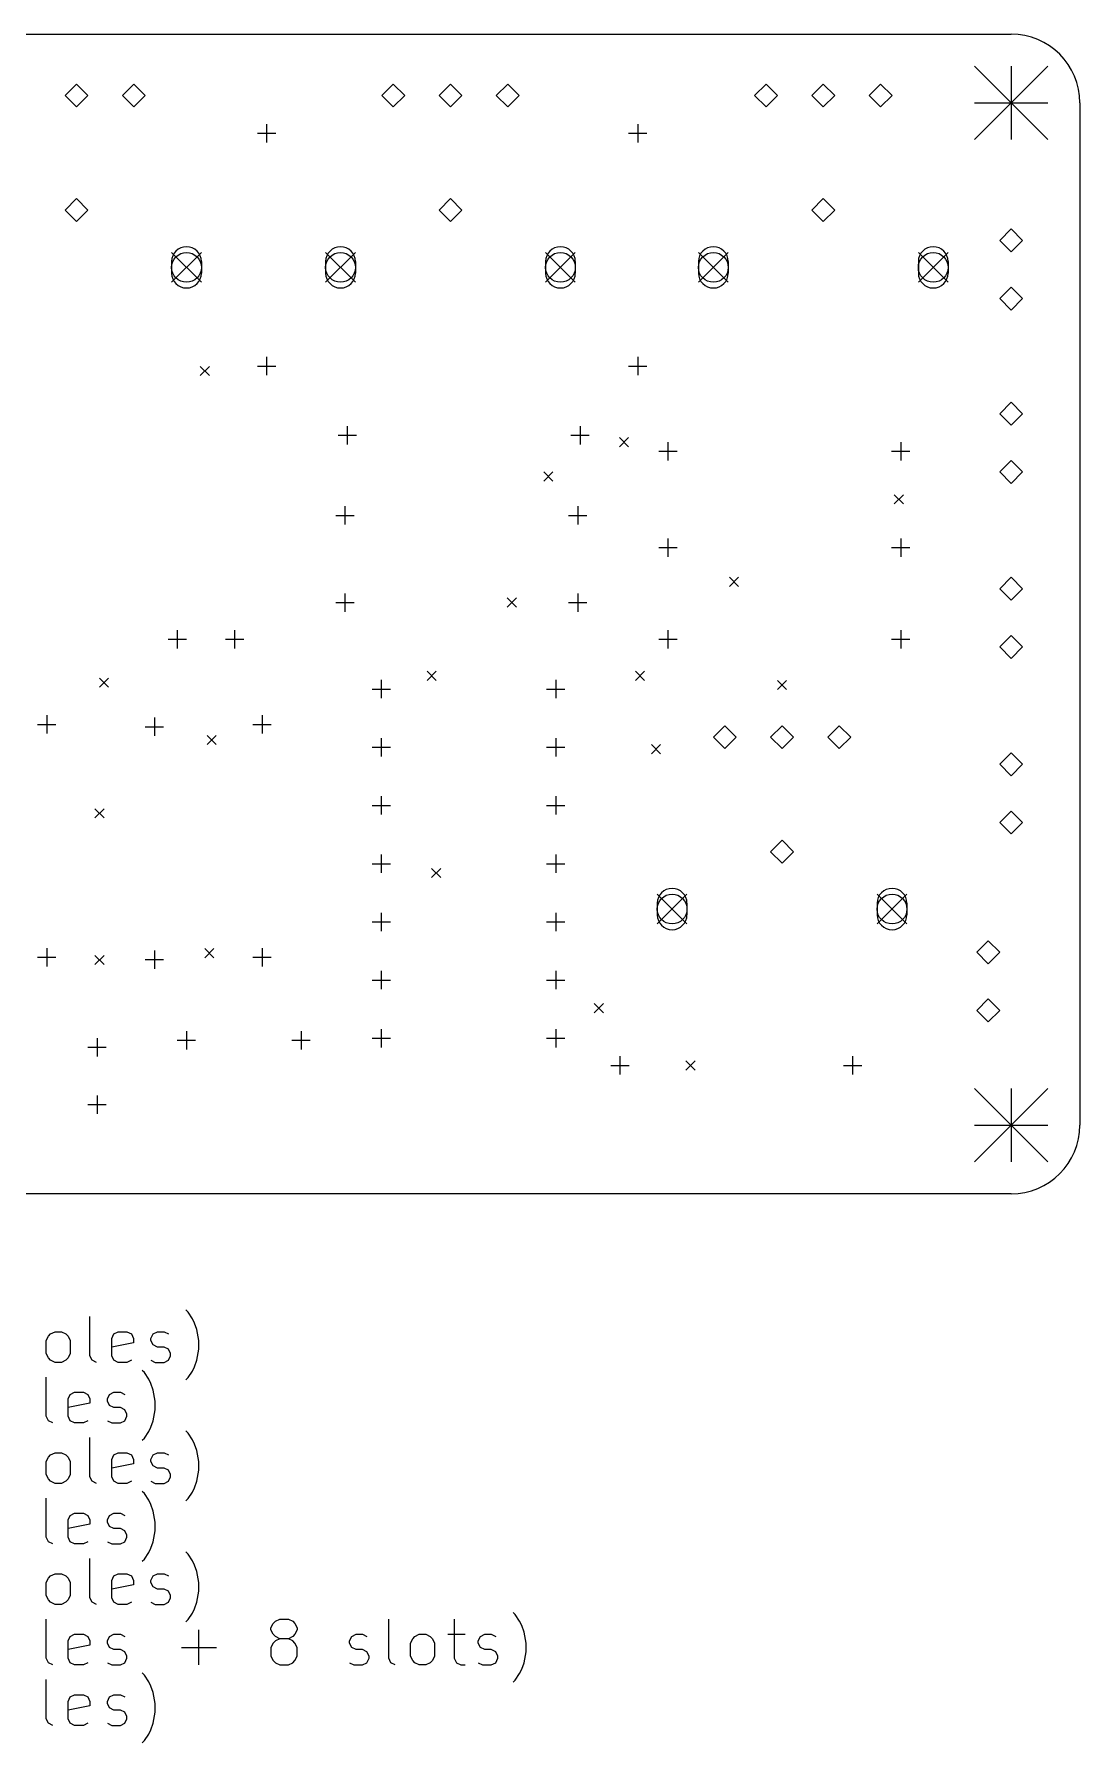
# Model space of a CAD drawing. Extents: x 97.8 to 188.5, y -142 to -67.4.
# Drawn here: x 142.8 to 188.5, y -142 to -67.4 of the extents above; entities that cross this region are included whole.
import ezdxf

# ---------------------------------------------------------------- set-up
doc = ezdxf.new("R2010")
doc.units = 0
doc.layers.add('BLACK', color=7, linetype='CONTINUOUS')

msp = doc.modelspace()

# ---------------------------------------------------------------- linework, layer by layer
at = {"layer": 'BLACK', "linetype": 'CONTINUOUS'}
for p, q in [((102.9, -67.4), (185.5, -67.4)), ((183.9, -68.8), (187.1, -72)), ((187.1, -68.8), (183.9, -72)), ((185.5, -68.8), (185.5, -72)), ((144.7, -69.575), (144.2, -70.075)), ((144.2, -70.075), (144.7, -70.575)), ((145.2, -70.075), (144.7, -69.575)), ((144.7, -70.575), (145.2, -70.075)), ((147.2, -69.575), (146.7, -70.075)), ((146.7, -70.075), (147.2, -70.575)), ((147.7, -70.075), (147.2, -69.575)), ((147.2, -70.575), (147.7, -70.075)), ((158.525, -69.575), (158.025, -70.075)), ((158.025, -70.075), (158.525, -70.575)), ((159.025, -70.075), (158.525, -69.575)), ((158.525, -70.575), (159.025, -70.075)), ((161.025, -69.575), (160.525, -70.075)), ((160.525, -70.075), (161.025, -70.575)), ((161.525, -70.075), (161.025, -69.575)), ((161.025, -70.575), (161.525, -70.075)), ((163.525, -69.575), (163.025, -70.075)), ((163.025, -70.075), (163.525, -70.575)), ((164.025, -70.075), (163.525, -69.575)), ((163.525, -70.575), (164.025, -70.075)), ((174.8, -69.575), (174.3, -70.075)), ((174.3, -70.075), (174.8, -70.575)), ((175.3, -70.075), (174.8, -69.575)), ((174.8, -70.575), (175.3, -70.075)), ((177.3, -69.575), (176.8, -70.075)), ((176.8, -70.075), (177.3, -70.575)), ((177.8, -70.075), (177.3, -69.575)), ((177.3, -70.575), (177.8, -70.075)), ((179.8, -69.575), (179.3, -70.075)), ((179.3, -70.075), (179.8, -70.575)), ((180.3, -70.075), (179.8, -69.575)), ((179.8, -70.575), (180.3, -70.075)), ((183.9, -70.4), (187.1, -70.4)), ((188.5, -70.4), (188.5, -115)), ((153, -71.32), (153, -72.12)), ((169.2, -71.32), (169.2, -72.12)), ((152.6, -71.72), (153.4, -71.72)), ((168.8, -71.72), (169.6, -71.72)), ((144.7, -74.575), (144.2, -75.075)), ((144.2, -75.075), (144.7, -75.575)), ((145.2, -75.075), (144.7, -74.575)), ((144.7, -75.575), (145.2, -75.075)), ((161.025, -74.575), (160.525, -75.075)), ((160.525, -75.075), (161.025, -75.575)), ((161.525, -75.075), (161.025, -74.575)), ((161.025, -75.575), (161.525, -75.075)), ((177.3, -74.575), (176.8, -75.075)), ((176.8, -75.075), (177.3, -75.575)), ((177.8, -75.075), (177.3, -74.575)), ((177.3, -75.575), (177.8, -75.075)), ((185.5, -75.9), (185, -76.4)), ((186, -76.4), (185.5, -75.9)), ((185, -76.4), (185.5, -76.9)), ((185.5, -76.9), (186, -76.4)), ((148.85, -76.925), (150.15, -78.225)), ((150.15, -76.925), (148.85, -78.225)), ((148.85, -77.325), (148.85, -77.825)), ((150.15, -77.325), (150.15, -77.825)), ((155.575, -76.925), (156.875, -78.225)), ((156.875, -76.925), (155.575, -78.225)), ((155.575, -77.325), (155.575, -77.825)), ((156.875, -77.325), (156.875, -77.825)), ((165.175, -76.925), (166.475, -78.225)), ((166.475, -76.925), (165.175, -78.225)), ((165.175, -77.325), (165.175, -77.825)), ((166.475, -77.325), (166.475, -77.825)), ((171.85, -76.925), (173.15, -78.225)), ((173.15, -76.925), (171.85, -78.225)), ((171.85, -77.325), (171.85, -77.825)), ((173.15, -77.325), (173.15, -77.825)), ((181.45, -76.925), (182.75, -78.225)), ((182.75, -76.925), (181.45, -78.225)), ((181.45, -77.325), (181.45, -77.825)), ((182.75, -77.325), (182.75, -77.825)), ((185.5, -78.44), (185, -78.94)), ((185, -78.94), (185.5, -79.44)), ((186, -78.94), (185.5, -78.44)), ((185.5, -79.44), (186, -78.94)), ((150.1, -81.9), (150.5, -82.3)), ((150.5, -81.9), (150.1, -82.3)), ((152.6, -81.88), (153.4, -81.88)), ((153, -81.48), (153, -82.28)), ((168.8, -81.88), (169.6, -81.88)), ((169.2, -81.48), (169.2, -82.28)), ((185.5, -83.46), (185, -83.96)), ((186, -83.96), (185.5, -83.46)), ((185, -83.96), (185.5, -84.46)), ((185.5, -84.46), (186, -83.96)), ((156.12, -84.9), (156.92, -84.9)), ((156.52, -84.5), (156.52, -85.3)), ((166.28, -84.9), (167.08, -84.9)), ((166.68, -84.5), (166.68, -85.3)), ((168.4, -85), (168.8, -85.4)), ((168.8, -85), (168.4, -85.4)), ((170.12, -85.6), (170.92, -85.6)), ((170.52, -85.2), (170.52, -86)), ((180.28, -85.6), (181.08, -85.6)), ((180.68, -85.2), (180.68, -86)), ((185.5, -86), (185, -86.5)), ((186, -86.5), (185.5, -86)), ((165.1, -86.5), (165.5, -86.9)), ((165.5, -86.5), (165.1, -86.9)), ((185, -86.5), (185.5, -87)), ((185.5, -87), (186, -86.5)), ((180.4, -87.5), (180.8, -87.9)), ((180.8, -87.5), (180.4, -87.9)), ((156.02, -88.4), (156.82, -88.4)), ((156.42, -88), (156.42, -88.8)), ((166.18, -88.4), (166.98, -88.4)), ((166.58, -88), (166.58, -88.8)), ((170.52, -89.4), (170.52, -90.2)), ((180.68, -89.4), (180.68, -90.2)), ((170.12, -89.8), (170.92, -89.8)), ((180.28, -89.8), (181.08, -89.8)), ((173.2, -91.1), (173.6, -91.5)), ((173.6, -91.1), (173.2, -91.5)), ((185.5, -91.1), (185, -91.6)), ((185, -91.6), (185.5, -92.1)), ((186, -91.6), (185.5, -91.1)), ((185.5, -92.1), (186, -91.6)), ((156.02, -92.2), (156.82, -92.2)), ((156.42, -91.8), (156.42, -92.6)), ((163.5, -92), (163.9, -92.4)), ((163.9, -92), (163.5, -92.4)), ((166.18, -92.2), (166.98, -92.2)), ((166.58, -91.8), (166.58, -92.6)), ((148.7, -93.8), (149.5, -93.8)), ((149.1, -93.4), (149.1, -94.2)), ((151.2, -93.8), (152, -93.8)), ((151.6, -93.4), (151.6, -94.2)), ((170.12, -93.8), (170.92, -93.8)), ((170.52, -93.4), (170.52, -94.2)), ((180.28, -93.8), (181.08, -93.8)), ((180.68, -93.4), (180.68, -94.2)), ((185.5, -93.64), (185, -94.14)), ((186, -94.14), (185.5, -93.64)), ((185, -94.14), (185.5, -94.64)), ((185.5, -94.64), (186, -94.14)), ((160, -95.2), (160.4, -95.6)), ((160.4, -95.2), (160, -95.6)), ((169.1, -95.2), (169.5, -95.6)), ((169.5, -95.2), (169.1, -95.6)), ((145.7, -95.5), (146.1, -95.9)), ((146.1, -95.5), (145.7, -95.9)), ((157.6, -95.975), (158.4, -95.975)), ((158, -95.575), (158, -96.375)), ((165.22, -95.975), (166.02, -95.975)), ((165.62, -95.575), (165.62, -96.375)), ((175.3, -95.6), (175.7, -96)), ((175.7, -95.6), (175.3, -96)), ((143, -97.52), (143.8, -97.52)), ((143.4, -97.12), (143.4, -97.92)), ((147.7, -97.62), (148.5, -97.62)), ((148.1, -97.22), (148.1, -98.02)), ((152.4, -97.52), (153.2, -97.52)), ((152.8, -97.12), (152.8, -97.92)), ((173, -97.575), (172.5, -98.075)), ((173.5, -98.075), (173, -97.575)), ((175.5, -97.575), (175, -98.075)), ((176, -98.075), (175.5, -97.575)), ((178, -97.575), (177.5, -98.075)), ((178.5, -98.075), (178, -97.575)), ((150.4, -98), (150.8, -98.4)), ((150.8, -98), (150.4, -98.4)), ((158, -98.115), (158, -98.915)), ((165.62, -98.115), (165.62, -98.915)), ((169.8, -98.4), (170.2, -98.8)), ((170.2, -98.4), (169.8, -98.8)), ((172.5, -98.075), (173, -98.575)), ((173, -98.575), (173.5, -98.075)), ((175, -98.075), (175.5, -98.575)), ((175.5, -98.575), (176, -98.075)), ((177.5, -98.075), (178, -98.575)), ((178, -98.575), (178.5, -98.075)), ((157.6, -98.515), (158.4, -98.515)), ((165.22, -98.515), (166.02, -98.515)), ((185.5, -98.76), (185, -99.26)), ((186, -99.26), (185.5, -98.76)), ((185, -99.26), (185.5, -99.76)), ((185.5, -99.76), (186, -99.26)), ((145.5, -101.2), (145.9, -101.6)), ((145.9, -101.2), (145.5, -101.6)), ((157.6, -101.055), (158.4, -101.055)), ((158, -100.655), (158, -101.455)), ((165.22, -101.055), (166.02, -101.055)), ((165.62, -100.655), (165.62, -101.455)), ((185.5, -101.3), (185, -101.8)), ((186, -101.8), (185.5, -101.3)), ((185, -101.8), (185.5, -102.3)), ((185.5, -102.3), (186, -101.8)), ((175.5, -102.575), (175, -103.075)), ((176, -103.075), (175.5, -102.575)), ((157.6, -103.595), (158.4, -103.595)), ((158, -103.195), (158, -103.995)), ((165.22, -103.595), (166.02, -103.595)), ((165.62, -103.195), (165.62, -103.995)), ((175, -103.075), (175.5, -103.575)), ((175.5, -103.575), (176, -103.075)), ((160.2, -103.8), (160.6, -104.2)), ((160.6, -103.8), (160.2, -104.2)), ((170.05, -104.925), (171.35, -106.225)), ((171.35, -104.925), (170.05, -106.225)), ((179.65, -104.925), (180.95, -106.225)), ((180.95, -104.925), (179.65, -106.225)), ((158, -105.735), (158, -106.535)), ((165.62, -105.735), (165.62, -106.535)), ((170.05, -105.325), (170.05, -105.825)), ((171.35, -105.325), (171.35, -105.825)), ((179.65, -105.325), (179.65, -105.825)), ((180.95, -105.325), (180.95, -105.825)), ((157.6, -106.135), (158.4, -106.135)), ((165.22, -106.135), (166.02, -106.135)), ((143.4, -107.28), (143.4, -108.08)), ((150.3, -107.3), (150.7, -107.7)), ((150.7, -107.3), (150.3, -107.7)), ((152.8, -107.28), (152.8, -108.08)), ((184.5, -106.96), (184, -107.46)), ((185, -107.46), (184.5, -106.96)), ((143, -107.68), (143.8, -107.68)), ((145.5, -107.6), (145.9, -108)), ((145.9, -107.6), (145.5, -108)), ((147.7, -107.78), (148.5, -107.78)), ((148.1, -107.38), (148.1, -108.18)), ((152.4, -107.68), (153.2, -107.68)), ((184, -107.46), (184.5, -107.96)), ((184.5, -107.96), (185, -107.46)), ((157.6, -108.675), (158.4, -108.675)), ((158, -108.275), (158, -109.075)), ((165.22, -108.675), (166.02, -108.675)), ((165.62, -108.275), (165.62, -109.075)), ((184.5, -109.5), (184, -110)), ((185, -110), (184.5, -109.5)), ((167.3, -109.7), (167.7, -110.1)), ((167.7, -109.7), (167.3, -110.1)), ((184, -110), (184.5, -110.5)), ((184.5, -110.5), (185, -110)), ((149.5, -110.9), (149.5, -111.7)), ((154.5, -110.9), (154.5, -111.7)), ((158, -110.815), (158, -111.615)), ((165.62, -110.815), (165.62, -111.615)), ((145.2, -111.605), (146, -111.605)), ((145.6, -111.205), (145.6, -112.005)), ((149.1, -111.3), (149.9, -111.3)), ((154.1, -111.3), (154.9, -111.3)), ((157.6, -111.215), (158.4, -111.215)), ((165.22, -111.215), (166.02, -111.215)), ((168.02, -112.4), (168.82, -112.4)), ((168.42, -112), (168.42, -112.8)), ((171.3, -112.2), (171.7, -112.6)), ((171.7, -112.2), (171.3, -112.6)), ((178.18, -112.4), (178.98, -112.4)), ((178.58, -112), (178.58, -112.8)), ((145.6, -113.705), (145.6, -114.505)), ((183.9, -113.4), (187.1, -116.6)), ((187.1, -113.4), (183.9, -116.6)), ((185.5, -113.4), (185.5, -116.6)), ((145.2, -114.105), (146, -114.105)), ((183.9, -115), (187.1, -115)), ((185.5, -118), (102.9, -118)), ((145.283, -125.069), (145.283, -123.355)), ((149.569, -123.164), (149.474, -123.069)), ((149.76, -123.45), (149.569, -123.164)), ((149.855, -123.64), (149.76, -123.45)), ((149.95, -123.926), (149.855, -123.64)), ((143.379, -124.402), (143.474, -124.212)), ((143.379, -124.974), (143.379, -124.402)), ((143.474, -124.212), (143.569, -124.117)), ((143.569, -124.117), (143.76, -124.021)), ((143.76, -124.021), (144.045, -124.021)), ((144.045, -124.021), (144.236, -124.117)), ((144.236, -124.117), (144.331, -124.212)), ((144.331, -124.212), (144.426, -124.402)), ((144.426, -124.402), (144.426, -124.974)), ((146.236, -124.307), (146.331, -124.117)), ((146.236, -125.069), (146.236, -124.307)), ((147.188, -124.498), (146.236, -124.688)), ((146.331, -124.117), (146.521, -124.021)), ((146.521, -124.021), (146.902, -124.021)), ((146.902, -124.021), (147.093, -124.117)), ((147.093, -124.117), (147.188, -124.307)), ((147.188, -124.307), (147.188, -124.498)), ((147.95, -124.307), (148.045, -124.117)), ((147.95, -124.402), (147.95, -124.307)), ((148.045, -124.593), (147.95, -124.402)), ((148.045, -124.117), (148.236, -124.021)), ((148.236, -124.021), (148.521, -124.021)), ((148.521, -124.021), (148.712, -124.117)), ((150.045, -124.402), (149.95, -123.926)), ((150.045, -124.783), (150.045, -124.402)), ((143.474, -125.164), (143.379, -124.974)), ((143.569, -125.26), (143.474, -125.164)), ((144.331, -125.164), (144.236, -125.26)), ((144.426, -124.974), (144.331, -125.164)), ((145.379, -125.26), (145.283, -125.069)), ((146.331, -125.26), (146.236, -125.069)), ((148.236, -124.688), (148.045, -124.593)), ((148.521, -124.688), (148.236, -124.688)), ((148.712, -124.783), (148.521, -124.688)), ((148.807, -124.974), (148.712, -124.783)), ((148.712, -125.26), (148.807, -125.069)), ((148.807, -125.069), (148.807, -124.974)), ((149.95, -125.26), (150.045, -124.783)), ((143.379, -127.709), (143.379, -125.995)), ((143.76, -125.355), (143.569, -125.26)), ((144.045, -125.355), (143.76, -125.355)), ((144.236, -125.26), (144.045, -125.355)), ((145.569, -125.355), (145.379, -125.26)), ((146.521, -125.355), (146.331, -125.26)), ((146.902, -125.355), (146.521, -125.355)), ((147.093, -125.26), (146.902, -125.355)), ((147.664, -125.804), (147.569, -125.709)), ((147.855, -126.09), (147.664, -125.804)), ((147.95, -125.26), (148.14, -125.355)), ((148.14, -125.355), (148.521, -125.355)), ((148.521, -125.355), (148.712, -125.26)), ((149.569, -126.021), (149.76, -125.736)), ((149.76, -125.736), (149.855, -125.545)), ((149.855, -125.545), (149.95, -125.26)), ((144.426, -126.757), (144.617, -126.661)), ((144.617, -126.661), (144.998, -126.661)), ((144.998, -126.661), (145.188, -126.757)), ((146.14, -126.757), (146.331, -126.661)), ((146.331, -126.661), (146.617, -126.661)), ((146.617, -126.661), (146.807, -126.757)), ((147.95, -126.28), (147.855, -126.09)), ((148.045, -126.566), (147.95, -126.28)), ((148.14, -127.042), (148.045, -126.566)), ((149.474, -126.117), (149.569, -126.021)), ((144.331, -126.947), (144.426, -126.757)), ((144.331, -127.709), (144.331, -126.947)), ((145.283, -127.138), (144.331, -127.328)), ((145.188, -126.757), (145.283, -126.947)), ((145.283, -126.947), (145.283, -127.138)), ((146.045, -126.947), (146.14, -126.757)), ((146.045, -127.042), (146.045, -126.947)), ((146.14, -127.233), (146.045, -127.042)), ((146.331, -127.328), (146.14, -127.233)), ((146.617, -127.328), (146.331, -127.328)), ((146.807, -127.423), (146.617, -127.328)), ((146.902, -127.614), (146.807, -127.423)), ((148.045, -127.9), (148.14, -127.423)), ((148.14, -127.423), (148.14, -127.042)), ((143.474, -127.9), (143.379, -127.709)), ((143.664, -127.995), (143.474, -127.9)), ((144.426, -127.9), (144.331, -127.709)), ((144.617, -127.995), (144.426, -127.9)), ((144.998, -127.995), (144.617, -127.995)), ((145.188, -127.9), (144.998, -127.995)), ((146.045, -127.9), (146.236, -127.995)), ((146.236, -127.995), (146.617, -127.995)), ((146.617, -127.995), (146.807, -127.9)), ((146.807, -127.9), (146.902, -127.709)), ((146.902, -127.709), (146.902, -127.614)), ((147.855, -128.376), (147.95, -128.185)), ((147.95, -128.185), (148.045, -127.9)), ((145.283, -130.349), (145.283, -128.635)), ((147.569, -128.757), (147.664, -128.661)), ((147.664, -128.661), (147.855, -128.376)), ((149.569, -128.444), (149.474, -128.349)), ((149.76, -128.73), (149.569, -128.444)), ((149.855, -128.92), (149.76, -128.73)), ((149.95, -129.206), (149.855, -128.92)), ((143.379, -129.682), (143.474, -129.492)), ((143.379, -130.254), (143.379, -129.682)), ((143.474, -129.492), (143.569, -129.397)), ((143.569, -129.397), (143.76, -129.301)), ((143.76, -129.301), (144.045, -129.301)), ((144.045, -129.301), (144.236, -129.397)), ((144.236, -129.397), (144.331, -129.492)), ((144.331, -129.492), (144.426, -129.682)), ((144.426, -129.682), (144.426, -130.254)), ((146.236, -129.587), (146.331, -129.397)), ((146.236, -130.349), (146.236, -129.587)), ((146.331, -129.397), (146.521, -129.301)), ((146.521, -129.301), (146.902, -129.301)), ((146.902, -129.301), (147.093, -129.397)), ((147.093, -129.397), (147.188, -129.587)), ((147.188, -129.587), (147.188, -129.778)), ((147.95, -129.587), (148.045, -129.397)), ((147.95, -129.682), (147.95, -129.587)), ((148.045, -129.873), (147.95, -129.682)), ((148.045, -129.397), (148.236, -129.301)), ((148.236, -129.301), (148.521, -129.301)), ((148.521, -129.301), (148.712, -129.397)), ((150.045, -129.682), (149.95, -129.206)), ((150.045, -130.063), (150.045, -129.682)), ((143.474, -130.444), (143.379, -130.254)), ((143.569, -130.54), (143.474, -130.444)), ((144.331, -130.444), (144.236, -130.54)), ((144.426, -130.254), (144.331, -130.444)), ((145.379, -130.54), (145.283, -130.349)), ((147.188, -129.778), (146.236, -129.968)), ((146.331, -130.54), (146.236, -130.349)), ((148.236, -129.968), (148.045, -129.873)), ((148.521, -129.968), (148.236, -129.968)), ((148.712, -130.063), (148.521, -129.968)), ((148.807, -130.254), (148.712, -130.063)), ((148.712, -130.54), (148.807, -130.349)), ((148.807, -130.349), (148.807, -130.254)), ((149.95, -130.54), (150.045, -130.063)), ((143.76, -130.635), (143.569, -130.54)), ((144.045, -130.635), (143.76, -130.635)), ((144.236, -130.54), (144.045, -130.635)), ((145.569, -130.635), (145.379, -130.54)), ((146.521, -130.635), (146.331, -130.54)), ((146.902, -130.635), (146.521, -130.635)), ((147.093, -130.54), (146.902, -130.635)), ((147.664, -131.084), (147.569, -130.989)), ((147.855, -131.37), (147.664, -131.084)), ((147.95, -130.54), (148.14, -130.635)), ((148.14, -130.635), (148.521, -130.635)), ((148.521, -130.635), (148.712, -130.54)), ((149.569, -131.301), (149.76, -131.016)), ((149.76, -131.016), (149.855, -130.825)), ((149.855, -130.825), (149.95, -130.54)), ((143.379, -132.989), (143.379, -131.275)), ((144.426, -132.037), (144.617, -131.941)), ((144.617, -131.941), (144.998, -131.941)), ((144.998, -131.941), (145.188, -132.037)), ((146.14, -132.037), (146.331, -131.941)), ((146.331, -131.941), (146.617, -131.941)), ((146.617, -131.941), (146.807, -132.037)), ((147.95, -131.56), (147.855, -131.37)), ((148.045, -131.846), (147.95, -131.56)), ((148.14, -132.322), (148.045, -131.846)), ((149.474, -131.397), (149.569, -131.301)), ((144.331, -132.227), (144.426, -132.037)), ((144.331, -132.989), (144.331, -132.227)), ((145.283, -132.418), (144.331, -132.608)), ((145.188, -132.037), (145.283, -132.227)), ((145.283, -132.227), (145.283, -132.418)), ((146.045, -132.227), (146.14, -132.037)), ((146.045, -132.322), (146.045, -132.227)), ((146.14, -132.513), (146.045, -132.322)), ((146.331, -132.608), (146.14, -132.513)), ((146.617, -132.608), (146.331, -132.608)), ((146.807, -132.703), (146.617, -132.608)), ((146.902, -132.894), (146.807, -132.703)), ((148.045, -133.18), (148.14, -132.703)), ((148.14, -132.703), (148.14, -132.322)), ((143.474, -133.18), (143.379, -132.989)), ((143.664, -133.275), (143.474, -133.18)), ((144.426, -133.18), (144.331, -132.989)), ((144.617, -133.275), (144.426, -133.18)), ((144.998, -133.275), (144.617, -133.275)), ((145.188, -133.18), (144.998, -133.275)), ((146.045, -133.18), (146.236, -133.275)), ((146.236, -133.275), (146.617, -133.275)), ((146.617, -133.275), (146.807, -133.18)), ((146.807, -133.18), (146.902, -132.989)), ((146.902, -132.989), (146.902, -132.894)), ((147.95, -133.465), (148.045, -133.18)), ((145.283, -135.629), (145.283, -133.915)), ((147.569, -134.037), (147.664, -133.941)), ((147.664, -133.941), (147.855, -133.656)), ((147.855, -133.656), (147.95, -133.465)), ((149.569, -133.724), (149.474, -133.629)), ((149.76, -134.01), (149.569, -133.724)), ((149.855, -134.2), (149.76, -134.01)), ((149.95, -134.486), (149.855, -134.2)), ((143.379, -134.962), (143.474, -134.772)), ((143.474, -134.772), (143.569, -134.677)), ((143.569, -134.677), (143.76, -134.581)), ((143.76, -134.581), (144.045, -134.581)), ((144.045, -134.581), (144.236, -134.677)), ((144.236, -134.677), (144.331, -134.772)), ((144.331, -134.772), (144.426, -134.962)), ((146.236, -134.867), (146.331, -134.677)), ((146.236, -135.629), (146.236, -134.867)), ((146.331, -134.677), (146.521, -134.581)), ((146.521, -134.581), (146.902, -134.581)), ((146.902, -134.581), (147.093, -134.677)), ((147.093, -134.677), (147.188, -134.867)), ((147.188, -134.867), (147.188, -135.058)), ((147.95, -134.867), (148.045, -134.677)), ((147.95, -134.962), (147.95, -134.867)), ((148.045, -134.677), (148.236, -134.581)), ((148.236, -134.581), (148.521, -134.581)), ((148.521, -134.581), (148.712, -134.677)), ((150.045, -134.962), (149.95, -134.486)), ((143.379, -135.534), (143.379, -134.962)), ((143.474, -135.724), (143.379, -135.534)), ((144.426, -135.534), (144.331, -135.724)), ((144.426, -134.962), (144.426, -135.534)), ((145.379, -135.82), (145.283, -135.629)), ((147.188, -135.058), (146.236, -135.248)), ((146.331, -135.82), (146.236, -135.629)), ((148.045, -135.153), (147.95, -134.962)), ((148.236, -135.248), (148.045, -135.153)), ((148.521, -135.248), (148.236, -135.248)), ((148.712, -135.343), (148.521, -135.248)), ((148.807, -135.534), (148.712, -135.343)), ((148.712, -135.82), (148.807, -135.629)), ((148.807, -135.629), (148.807, -135.534)), ((149.95, -135.82), (150.045, -135.343)), ((150.045, -135.343), (150.045, -134.962)), ((143.569, -135.82), (143.474, -135.724)), ((143.76, -135.915), (143.569, -135.82)), ((144.045, -135.915), (143.76, -135.915)), ((144.236, -135.82), (144.045, -135.915)), ((144.331, -135.724), (144.236, -135.82)), ((145.569, -135.915), (145.379, -135.82)), ((146.521, -135.915), (146.331, -135.82)), ((146.902, -135.915), (146.521, -135.915)), ((147.093, -135.82), (146.902, -135.915)), ((147.95, -135.82), (148.14, -135.915)), ((148.14, -135.915), (148.521, -135.915)), ((148.521, -135.915), (148.712, -135.82)), ((149.569, -136.581), (149.76, -136.296)), ((149.76, -136.296), (149.855, -136.105)), ((149.855, -136.105), (149.95, -135.82)), ((163.855, -136.364), (163.76, -136.269)), ((164.045, -136.65), (163.855, -136.364)), ((143.379, -138.269), (143.379, -136.555)), ((149.474, -136.677), (149.569, -136.581)), ((150.045, -138.555), (150.045, -137.031)), ((153.188, -136.936), (153.283, -136.745)), ((153.188, -137.031), (153.188, -136.936)), ((153.283, -137.221), (153.188, -137.031)), ((153.283, -136.745), (153.379, -136.65)), ((153.379, -136.65), (153.569, -136.555)), ((153.569, -136.555), (153.95, -136.555)), ((153.95, -136.555), (154.14, -136.65)), ((154.14, -136.65), (154.236, -136.745)), ((154.236, -136.745), (154.331, -136.936)), ((154.331, -137.031), (154.236, -137.221)), ((154.331, -136.936), (154.331, -137.031)), ((158.331, -138.269), (158.331, -136.555)), ((161.188, -136.555), (161.188, -138.269)), ((164.14, -136.84), (164.045, -136.65)), ((164.236, -137.126), (164.14, -136.84)), ((164.331, -137.602), (164.236, -137.126)), ((144.331, -137.507), (144.426, -137.317)), ((144.331, -138.269), (144.331, -137.507)), ((145.283, -137.698), (144.331, -137.888)), ((144.426, -137.317), (144.617, -137.221)), ((144.617, -137.221), (144.998, -137.221)), ((144.998, -137.221), (145.188, -137.317)), ((145.188, -137.317), (145.283, -137.507)), ((145.283, -137.507), (145.283, -137.698)), ((146.045, -137.507), (146.14, -137.317)), ((146.045, -137.602), (146.045, -137.507)), ((146.14, -137.793), (146.045, -137.602)), ((146.14, -137.317), (146.331, -137.221)), ((146.331, -137.888), (146.14, -137.793)), ((146.331, -137.221), (146.617, -137.221)), ((146.617, -137.888), (146.331, -137.888)), ((146.617, -137.221), (146.807, -137.317)), ((146.807, -137.983), (146.617, -137.888)), ((149.283, -137.793), (150.807, -137.793)), ((153.283, -137.602), (153.188, -137.793)), ((153.188, -137.793), (153.188, -138.174)), ((153.379, -137.317), (153.283, -137.221)), ((153.379, -137.507), (153.283, -137.602)), ((153.569, -137.412), (153.379, -137.317)), ((153.569, -137.412), (153.379, -137.507)), ((153.95, -137.412), (153.569, -137.412)), ((154.14, -137.317), (153.95, -137.412)), ((154.14, -137.507), (153.95, -137.412)), ((154.236, -137.221), (154.14, -137.317)), ((154.236, -137.602), (154.14, -137.507)), ((154.331, -137.793), (154.236, -137.602)), ((154.331, -138.174), (154.331, -137.793)), ((156.617, -137.507), (156.712, -137.317)), ((156.617, -137.602), (156.617, -137.507)), ((156.712, -137.793), (156.617, -137.602)), ((156.712, -137.317), (156.902, -137.221)), ((156.902, -137.888), (156.712, -137.793)), ((156.902, -137.221), (157.188, -137.221)), ((157.188, -137.888), (156.902, -137.888)), ((157.188, -137.221), (157.379, -137.317)), ((157.379, -137.983), (157.188, -137.888)), ((159.283, -137.602), (159.379, -137.412)), ((159.283, -138.174), (159.283, -137.602)), ((159.379, -137.412), (159.474, -137.317)), ((159.474, -137.317), (159.664, -137.221)), ((159.664, -137.221), (159.95, -137.221)), ((159.95, -137.221), (160.14, -137.317)), ((160.14, -137.317), (160.236, -137.412)), ((160.236, -137.412), (160.331, -137.602)), ((160.331, -137.602), (160.331, -138.174)), ((160.902, -137.221), (161.664, -137.221)), ((162.236, -137.507), (162.331, -137.317)), ((162.236, -137.602), (162.236, -137.507)), ((162.331, -137.793), (162.236, -137.602)), ((162.331, -137.317), (162.521, -137.221)), ((162.521, -137.888), (162.331, -137.793)), ((162.521, -137.221), (162.807, -137.221)), ((162.807, -137.888), (162.521, -137.888)), ((162.807, -137.221), (162.998, -137.317)), ((162.998, -137.983), (162.807, -137.888)), ((164.331, -137.983), (164.331, -137.602)), ((143.474, -138.46), (143.379, -138.269)), ((143.664, -138.555), (143.474, -138.46)), ((144.426, -138.46), (144.331, -138.269)), ((144.617, -138.555), (144.426, -138.46)), ((144.998, -138.555), (144.617, -138.555)), ((145.188, -138.46), (144.998, -138.555)), ((146.045, -138.46), (146.236, -138.555)), ((146.236, -138.555), (146.617, -138.555)), ((146.617, -138.555), (146.807, -138.46)), ((146.902, -138.174), (146.807, -137.983)), ((146.807, -138.46), (146.902, -138.269)), ((146.902, -138.269), (146.902, -138.174)), ((153.188, -138.174), (153.283, -138.364)), ((153.283, -138.364), (153.379, -138.46)), ((153.379, -138.46), (153.569, -138.555)), ((153.569, -138.555), (153.95, -138.555)), ((153.95, -138.555), (154.14, -138.46)), ((154.14, -138.46), (154.236, -138.364)), ((154.236, -138.364), (154.331, -138.174)), ((156.617, -138.46), (156.807, -138.555)), ((156.807, -138.555), (157.188, -138.555)), ((157.188, -138.555), (157.379, -138.46)), ((157.474, -138.174), (157.379, -137.983)), ((157.379, -138.46), (157.474, -138.269)), ((157.474, -138.269), (157.474, -138.174)), ((158.426, -138.46), (158.331, -138.269)), ((158.617, -138.555), (158.426, -138.46)), ((159.379, -138.364), (159.283, -138.174)), ((159.474, -138.46), (159.379, -138.364)), ((159.664, -138.555), (159.474, -138.46)), ((159.95, -138.555), (159.664, -138.555)), ((160.14, -138.46), (159.95, -138.555)), ((160.236, -138.364), (160.14, -138.46)), ((160.331, -138.174), (160.236, -138.364)), ((161.188, -138.269), (161.283, -138.46)), ((161.283, -138.46), (161.474, -138.555)), ((161.474, -138.555), (161.664, -138.555)), ((162.236, -138.46), (162.426, -138.555)), ((162.426, -138.555), (162.807, -138.555)), ((162.807, -138.555), (162.998, -138.46)), ((163.093, -138.174), (162.998, -137.983)), ((162.998, -138.46), (163.093, -138.269)), ((163.093, -138.269), (163.093, -138.174)), ((164.14, -138.745), (164.236, -138.46)), ((164.236, -138.46), (164.331, -137.983)), ((143.379, -140.909), (143.379, -139.195)), ((147.664, -139.004), (147.569, -138.909)), ((147.855, -139.29), (147.664, -139.004)), ((147.95, -139.48), (147.855, -139.29)), ((163.76, -139.317), (163.855, -139.221)), ((163.855, -139.221), (164.045, -138.936)), ((164.045, -138.936), (164.14, -138.745)), ((144.331, -140.147), (144.426, -139.957)), ((144.331, -140.909), (144.331, -140.147)), ((144.426, -139.957), (144.617, -139.861)), ((144.617, -139.861), (144.998, -139.861)), ((144.998, -139.861), (145.188, -139.957)), ((145.188, -139.957), (145.283, -140.147)), ((145.283, -140.147), (145.283, -140.338)), ((146.045, -140.147), (146.14, -139.957)), ((146.045, -140.242), (146.045, -140.147)), ((146.14, -139.957), (146.331, -139.861)), ((146.331, -139.861), (146.617, -139.861)), ((146.617, -139.861), (146.807, -139.957)), ((148.045, -139.766), (147.95, -139.48)), ((148.14, -140.242), (148.045, -139.766)), ((143.474, -141.1), (143.379, -140.909)), ((145.283, -140.338), (144.331, -140.528)), ((144.426, -141.1), (144.331, -140.909)), ((146.14, -140.433), (146.045, -140.242)), ((146.331, -140.528), (146.14, -140.433)), ((146.617, -140.528), (146.331, -140.528)), ((146.807, -140.623), (146.617, -140.528)), ((146.902, -140.814), (146.807, -140.623)), ((146.807, -141.1), (146.902, -140.909)), ((146.902, -140.909), (146.902, -140.814)), ((148.045, -141.1), (148.14, -140.623)), ((148.14, -140.623), (148.14, -140.242)), ((143.664, -141.195), (143.474, -141.1)), ((144.617, -141.195), (144.426, -141.1)), ((144.998, -141.195), (144.617, -141.195)), ((145.188, -141.1), (144.998, -141.195)), ((146.045, -141.1), (146.236, -141.195)), ((146.236, -141.195), (146.617, -141.195)), ((146.617, -141.195), (146.807, -141.1)), ((147.664, -141.861), (147.855, -141.576)), ((147.855, -141.576), (147.95, -141.385)), ((147.95, -141.385), (148.045, -141.1)), ((147.569, -141.957), (147.664, -141.861))]:
    msp.add_line(p, q, dxfattribs=at)
at = {"layer": 'BLACK'}
for centre in [(149.5, -77.575), (156.225, -77.575), (165.825, -77.575), (172.5, -77.575), (182.1, -77.575), (170.7, -105.575), (180.3, -105.575)]:
    msp.add_circle(centre, 0.65, dxfattribs=at)
for centre, radius, start, end in [((185.5, -70.4), 3, 0, 90), ((149.5, -77.325), 0.65, 0, 180), ((156.225, -77.325), 0.65, 0, 180), ((165.825, -77.325), 0.65, 0, 180), ((172.5, -77.325), 0.65, 0, 180), ((182.1, -77.325), 0.65, 0, 180), ((149.5, -77.825), 0.65, 180, 360), ((156.225, -77.825), 0.65, 180, 360), ((165.825, -77.825), 0.65, 180, 360), ((172.5, -77.825), 0.65, 180, 360), ((182.1, -77.825), 0.65, 180, 360), ((170.7, -105.325), 0.65, 0, 180), ((180.3, -105.325), 0.65, 0, 180), ((170.7, -105.825), 0.65, 180, 360), ((180.3, -105.825), 0.65, 180, 360), ((185.5, -115), 3, -90, 0)]:
    msp.add_arc(centre, radius, start, end, dxfattribs=at)

doc.saveas('drawing.dxf')
